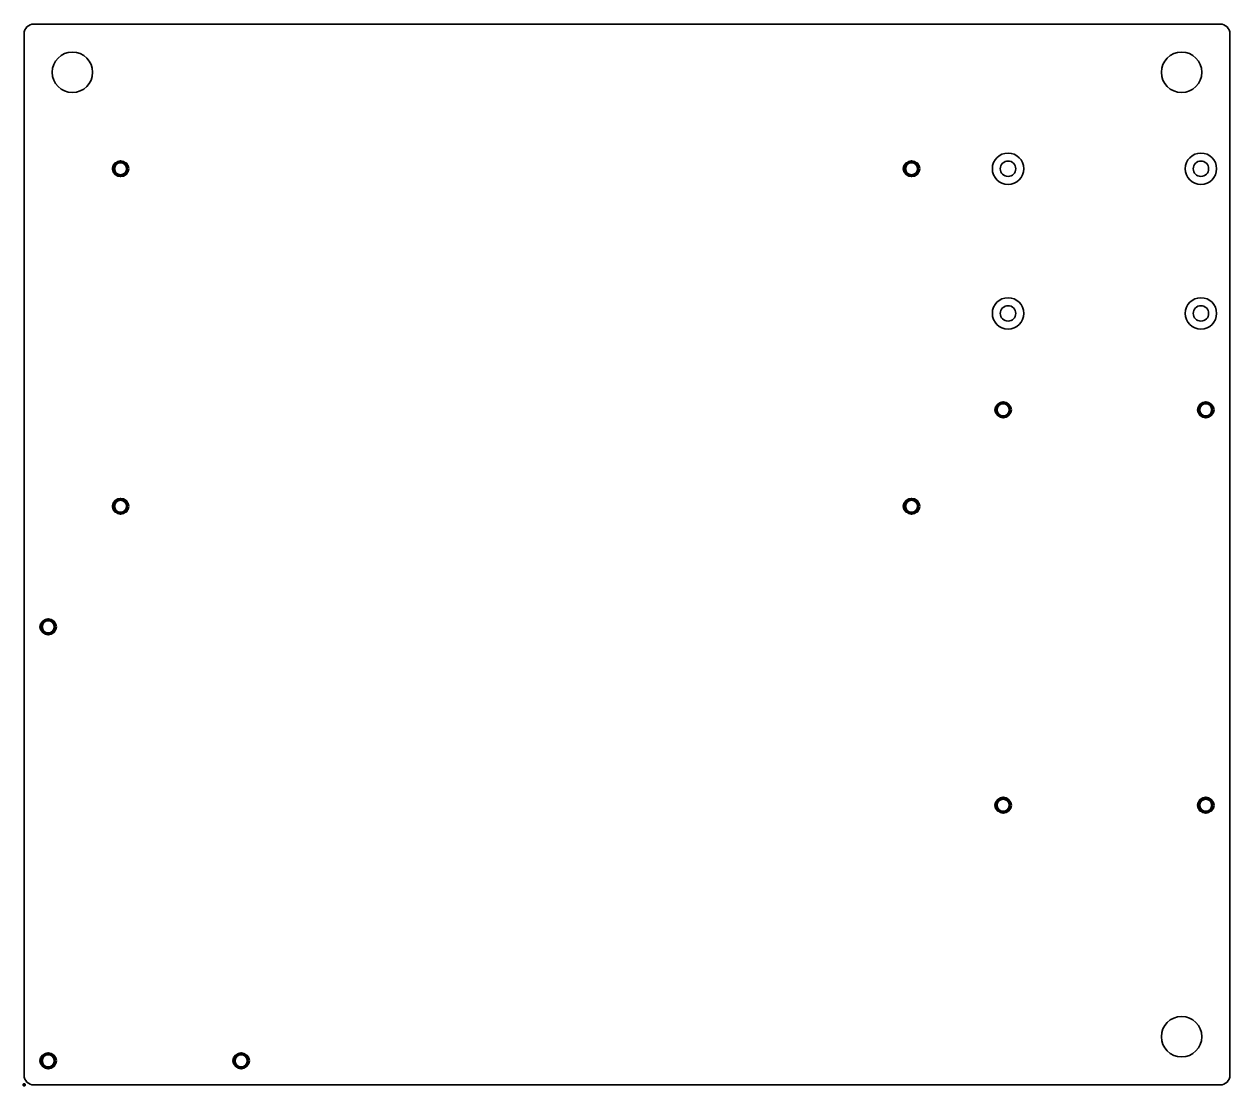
# Model space of a CAD drawing. Header units: millimetres. Extents: x 0 to 250, y 0 to 220.
import ezdxf
from ezdxf.lldxf.tags import DXFTag

# ---------------------------------------------------------------- set-up
doc = ezdxf.new("R2010")
doc.units = ezdxf.units.MM
doc.layers.add('1', color=7, linetype='Continuous', true_color=0xffffff)
doc.layers.add('61', color=7, linetype='Continuous', true_color=0xffffff)
tags = doc.linetypes.add('DASHED', pattern=[25.72, 12.86, -12.86]).pattern_tags.tags
tags[6:7] = [DXFTag(74, 4), DXFTag(75, 0), DXFTag(340, '0'), DXFTag(46, 0.0), DXFTag(50, 0.0), DXFTag(44, 0.0), DXFTag(45, 0.0)]
tags[4:5] = [DXFTag(74, 4), DXFTag(75, 0), DXFTag(340, '0'), DXFTag(46, 0.0), DXFTag(50, 0.0), DXFTag(44, 0.0), DXFTag(45, 0.0)]

msp = doc.modelspace()

# ---------------------------------------------------------------- linework, layer by layer
at = {"layer": '1', "color": 252, "linetype": 'Continuous', "lineweight": 35}
for p, q in [((248, 220), (2, 220)), ((0, 218), (0, 2)), ((250, 2), (250, 218)), ((2, 0), (248, 0))]:
    msp.add_line(p, q, dxfattribs=at)
for centre, radius in [((10, 210), 4.2), ((240, 210), 4.2), ((204, 190), 3.25), ((244, 190), 3.25), ((20, 190), 1.25), ((184, 190), 1.25), ((204, 190), 1.6), ((244, 190), 1.6), ((204, 160), 3.25), ((244, 160), 3.25), ((204, 160), 1.6), ((244, 160), 1.6), ((203, 140), 1.25), ((245, 140), 1.25), ((20, 120), 1.25), ((184, 120), 1.25), ((5, 95), 1.25), ((203, 58), 1.25), ((245, 58), 1.25), ((240, 10), 4.2), ((5, 5), 1.25), ((45, 5), 1.25)]:
    msp.add_circle(centre, radius, dxfattribs=at)
at = {"layer": '1', "color": 163, "linetype": 'DASHED', "lineweight": 70}
for centre in [(20, 190), (184, 190), (203, 140), (245, 140), (20, 120), (184, 120), (5, 95), (203, 58), (245, 58), (5, 5), (45, 5)]:
    msp.add_circle(centre, 1.5, dxfattribs=at)
at = {"layer": '1', "color": 252, "linetype": 'Continuous', "lineweight": 35}
for centre, start, end in [((2, 218), 90, 180), ((248, 218), 0, 90), ((2, 2), 180, 270), ((248, 2), 270, 0)]:
    msp.add_arc(centre, 2, start, end, dxfattribs=at)
at = {"layer": '61', "color": 23, "linetype": 'Continuous', "lineweight": 70}
msp.add_point((0, 0), dxfattribs=at)

doc.saveas('drawing.dxf')
